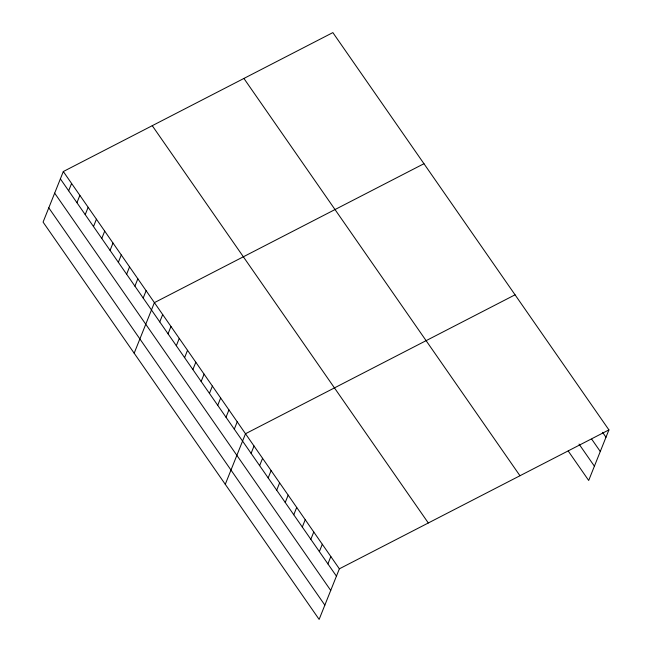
<?xml version="1.0" encoding="UTF-8"?>
<svg xmlns="http://www.w3.org/2000/svg" width="652" height="652" viewBox="0 0 652 652"><rect width="100%" height="100%" fill="white"/><g stroke="black" fill="none" stroke-linecap="round" stroke-linejoin="round"><path stroke-width="0.98" d="M63.309 171.533L43.081 222.104L319.138 619.4L339.366 568.821L608.919 429.896L332.862 32.6L63.309 171.533L339.366 568.821M68.656 190.783L71.59 183.448M76.936 202.707L79.87 195.372M85.216 214.622L88.15 207.287M93.497 226.546L96.431 219.211M101.777 238.461L104.711 231.126M110.066 250.376L113 243.041M118.346 262.3L121.28 254.965M126.627 274.215L129.561 266.88M134.907 286.138L137.841 278.803M143.187 298.054L146.121 290.719M134.173 353.213L154.402 302.642L423.963 163.709M159.756 321.892L162.69 314.557M168.037 333.808L170.971 326.473M176.317 345.731L179.251 338.396M184.597 357.646L187.531 350.311M192.878 369.57L195.812 362.235M201.158 381.485L204.092 374.15M209.447 393.409L212.381 386.074M217.727 405.324L220.661 397.989M226.008 417.239L228.942 409.904M234.288 429.163L237.222 421.828M225.274 484.322L245.502 433.743L515.064 294.81M251.102 453.36L254.035 446.025M259.635 465.642L262.569 458.307M268.168 477.924L271.102 470.581M276.701 490.198L279.635 482.863M285.234 502.48L288.168 495.145M293.767 514.762L296.701 507.427M302.3 527.036L305.234 519.701M310.833 539.318L313.767 531.983M319.366 551.6L322.3 544.265M327.899 563.882L330.833 556.547M608.919 429.896L588.691 480.467L568.218 450.997M602.578 432.317L605.985 437.231M591.747 439.22L600.28 451.494M579.041 444.093L594.404 466.196M243.913 78.444L519.97 475.74M152.258 125.681L428.315 522.977M60.375 178.868L336.432 576.156M54.662 193.139L330.727 590.427M48.786 207.841L324.843 605.129"/></g></svg>
